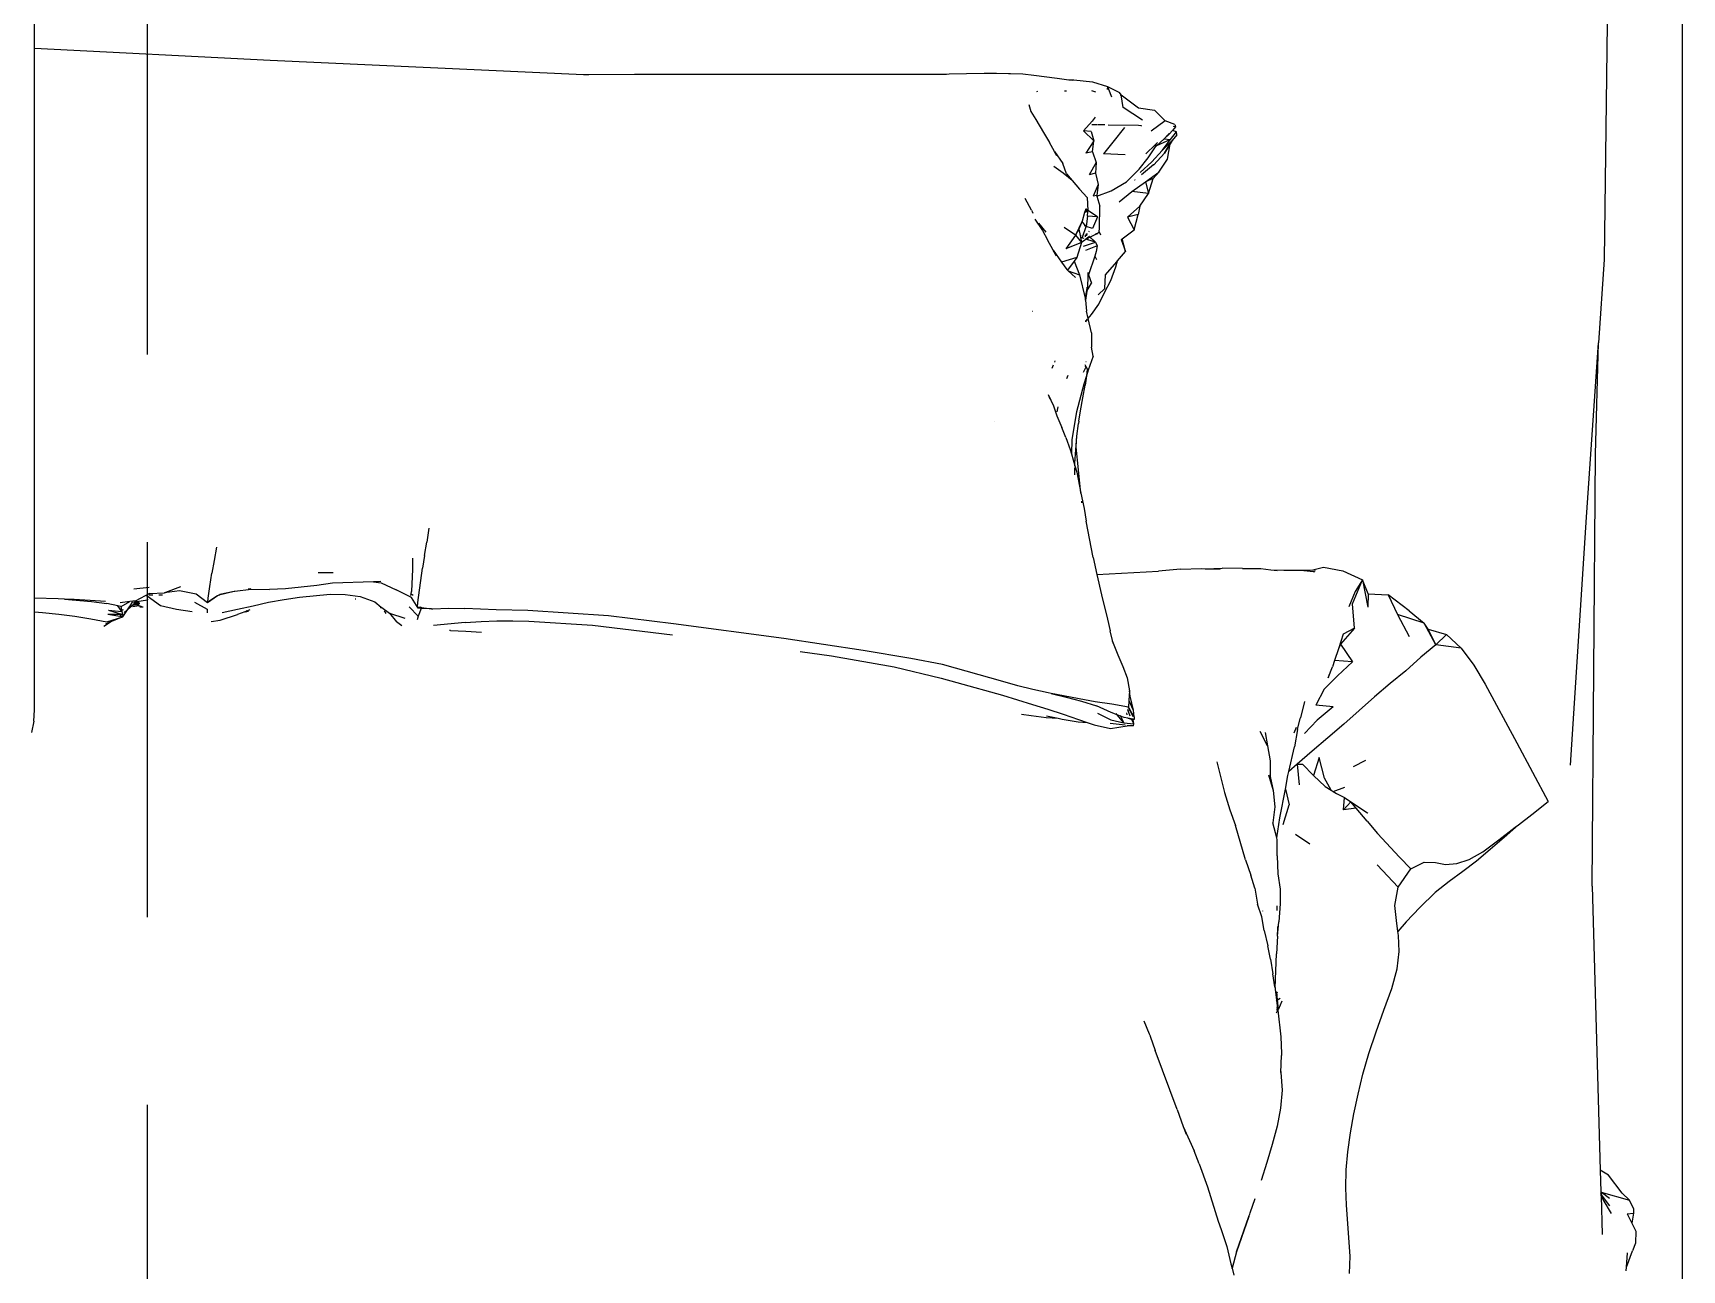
# Model space of a CAD drawing. Header units: millimetres. Extents: x 0 to 460473, y -68369 to 85219.
# Drawn here: x 224416 to 224966, y -37843 to -37431 of the extents above; entities that cross this region are included whole.
import ezdxf

# ---------------------------------------------------------------- set-up
doc = ezdxf.new("R2010")
doc.units = ezdxf.units.MM
doc.header["$LTSCALE"] = 50
doc.linetypes.add('HIDDEN2', pattern=[0.1875, 0.125, -0.0625])
doc.layers.add('ha', color=8, linetype='Continuous')
doc.layers.add('hid', color=8, linetype='HIDDEN2')

# ---------------------------------------------------------------- blocks, each defined once
blk = doc.blocks.new('12312')
for p, q in [((250590.54, -37194.21), (250590.54, -38539.32)), ((250565.86, -37913.87), (250564.55, -38017.63)), ((250041.25, -37947.18), (250041.25, -37936.02)), ((250041.25, -37947.18), (250119.8, -37951.14)), ((250041.25, -38130.45), (250041.25, -37947.18)), ((250119.8, -37951.14), (250224.25, -37955.91)), ((250224.25, -37955.91), (250241.3, -37955.87)), ((250224.25, -37955.91), (250226.1, -37956)), ((250241.3, -37955.87), (250340.34, -37955.87)), ((250340.34, -37955.87), (250357.87, -37955.54)), ((250340.34, -37955.87), (250345.31, -37955.87)), ((250357.87, -37955.54), (250362.02, -37955.52)), ((250362.02, -37955.52), (250366, -37955.66)), ((250366, -37955.66), (250366.71, -37955.65)), ((250366.71, -37955.65), (250370.74, -37955.72)), ((250370.74, -37955.72), (250374.42, -37956.22)), ((250374.42, -37956.22), (250382.19, -37957.13)), ((250382.19, -37957.13), (250386.07, -37957.72)), ((250375.39, -37961.59), (250375.82, -37961.52)), ((250384.71, -37961.36), (250385.32, -37961.36)), ((250386.07, -37957.72), (250387.75, -37957.73)), ((250386.07, -37957.72), (250387.19, -37957.89)), ((250387.75, -37957.73), (250393.97, -37958.43)), ((250393.71, -37961.33), (250395.02, -37961.78)), ((250393.97, -37958.43), (250398.98, -37959.98)), ((250398.98, -37959.98), (250398.92, -37960.95)), ((250398.98, -37959.98), (250403, -37961.95)), ((250398.98, -37959.98), (250400.13, -37962.9)), ((250400.03, -37962.9), (250400.13, -37962.9)), ((250400.13, -37962.9), (250400.35, -37963.46)), ((250403.58, -37962.76), (250403, -37961.95)), ((250403.21, -37962.78), (250403.58, -37962.76)), ((250403.58, -37962.76), (250409.36, -37967.11)), ((250404.26, -37966.97), (250403.58, -37962.76)), ((250372.82, -37966), (250373.48, -37968.31)), ((250373.48, -37968.31), (250375.12, -37971)), ((250410.68, -37971.23), (250404.26, -37966.97)), ((250409.36, -37967.11), (250414.62, -37967.85)), ((250414.62, -37967.85), (250418.2, -37971.38)), ((250375.12, -37971), (250377.66, -37975.28)), ((250393.85, -37971.51), (250390.97, -37974.73)), ((250395.6, -37972.76), (250393.76, -37972.74)), ((250394.94, -37970.16), (250393.85, -37971.51)), ((250398.11, -37972.79), (250395.79, -37972.76)), ((250409.28, -37972.91), (250399.19, -37972.8)), ((250404.69, -37973.57), (250400.76, -37978.53)), ((250410.21, -37973.1), (250409.28, -37972.91)), ((250410.48, -37973.16), (250410.21, -37973.1)), ((250418.2, -37971.38), (250413.53, -37974.89)), ((250421.43, -37972.6), (250418.2, -37971.38)), ((250421.72, -37973.41), (250420.65, -37974.63)), ((250420.91, -37973.22), (250421.72, -37973.41)), ((250421.43, -37972.6), (250421.72, -37973.41)), ((250377.66, -37975.28), (250379.66, -37978.65)), ((250381.37, -37981.65), (250379.66, -37978.65)), ((250394.49, -37978.04), (250390.97, -37974.73)), ((250393.6, -37974.96), (250390.97, -37974.73)), ((250394.49, -37978.04), (250391.79, -37982.14)), ((250393.6, -37974.96), (250394.49, -37978.04)), ((250393.98, -37981.71), (250394.49, -37978.04)), ((250400.76, -37978.53), (250397.67, -37982.36)), ((250414.97, -37979.3), (250411.78, -37982.39)), ((250415.65, -37978.63), (250414.97, -37979.3)), ((250414.97, -37979.3), (250415.29, -37979.69)), ((250415.29, -37979.69), (250417.92, -37977.38)), ((250420.03, -37977.67), (250415.29, -37979.69)), ((250417.18, -37981.26), (250420.03, -37977.67)), ((250417.18, -37981.26), (250420.6, -37977.99)), ((250417.92, -37977.38), (250419.69, -37975.7)), ((250417.92, -37977.38), (250419.16, -37976.09)), ((250417.92, -37977.38), (250420.03, -37977.67)), ((250417.98, -37982.23), (250419.98, -37978.81)), ((250419.93, -37979.08), (250417.98, -37982.23)), ((250418.95, -37984.19), (250419.93, -37979.08)), ((250419.16, -37976.09), (250419.32, -37975.97)), ((250419.41, -37975.83), (250419.5, -37975.78)), ((250419.5, -37975.78), (250419.71, -37975.58)), ((250420.57, -37974.71), (250419.69, -37975.7)), ((250419.71, -37975.58), (250419.72, -37975.5)), ((250420.6, -37977.99), (250419.93, -37979.08)), ((250419.93, -37979.08), (250419.98, -37978.81)), ((250420.6, -37977.99), (250419.98, -37978.81)), ((250420.03, -37977.67), (250422.03, -37975.09)), ((250420.57, -37974.71), (250420.65, -37974.63)), ((250422.1, -37976.02), (250420.6, -37977.99)), ((250422.03, -37975.09), (250420.65, -37974.63)), ((250422.1, -37976.02), (250422.03, -37975.09)), ((250381.37, -37981.65), (250384.16, -37985.66)), ((250382.09, -37982.93), (250381.37, -37981.65)), ((250393.98, -37981.71), (250391.79, -37982.14)), ((250393.98, -37981.71), (250395.23, -37985.32)), ((250404.86, -37982.71), (250397.67, -37982.36)), ((250409.55, -37987.51), (250412.54, -37983.74)), ((250412.54, -37983.74), (250415.23, -37979.75)), ((250413.75, -37985.07), (250417.18, -37981.26)), ((250417.98, -37982.23), (250414.47, -37986.04)), ((250415.23, -37979.75), (250415.29, -37979.69)), ((250416.08, -37988.47), (250418.95, -37984.19)), ((250384.27, -37988.85), (250381.14, -37986.59)), ((250385.34, -37989.12), (250384.16, -37985.66)), ((250387.22, -37991.3), (250384.27, -37988.85)), ((250385.34, -37989.12), (250387.22, -37991.3)), ((250395.23, -37985.32), (250392.87, -37989.44)), ((250395.02, -37988.87), (250392.87, -37989.44)), ((250395.23, -37985.32), (250395.02, -37988.87)), ((250395.02, -37988.87), (250395.84, -37992.62)), ((250405.31, -37991.76), (250409.55, -37987.51)), ((250409.85, -37988.59), (250413.75, -37985.07)), ((250414.34, -37986.12), (250410.3, -37989.45)), ((250411.7, -37991.76), (250416.08, -37988.47)), ((250416.08, -37988.47), (250414.27, -37990.6)), ((250414.34, -37986.12), (250414.35, -37985.88)), ((250414.47, -37986.04), (250414.34, -37986.12)), ((250387.22, -37991.3), (250389.62, -37994.13)), ((250392.23, -37997), (250389.62, -37994.13)), ((250395.84, -37992.62), (250394.19, -37996.53)), ((250395.84, -37992.62), (250395.39, -37996.26)), ((250395.47, -37996.51), (250400.19, -37994.72)), ((250400.19, -37994.72), (250405.31, -37991.76)), ((250402.84, -37998.42), (250407.12, -37994.93)), ((250407.12, -37994.93), (250411.7, -37991.76)), ((250412.7, -37995.6), (250407.12, -37994.93)), ((250408.11, -37991.2), (250408.09, -37991.06)), ((250408.17, -37991.15), (250408.09, -37991.06)), ((250409.77, -37999.79), (250412.7, -37995.6)), ((250414.27, -37990.6), (250411.7, -37991.76)), ((250411.7, -37991.76), (250412.7, -37995.6)), ((250412.7, -37995.6), (250414.27, -37990.6)), ((250373.65, -38001.17), (250371.58, -37997.26)), ((250373.65, -38001.17), (250373.83, -38001.66)), ((250391.5, -38001.44), (250391.35, -38001.95)), ((250391.72, -38000.71), (250391.5, -38001.44)), ((250391.5, -38001.44), (250392.49, -38001.64)), ((250391.72, -38000.71), (250391.85, -38000.82)), ((250392.47, -38001.25), (250391.85, -38000.82)), ((250392.49, -38001.64), (250391.85, -38000.82)), ((250392.23, -37997), (250392.47, -38001.25)), ((250395.67, -38003.45), (250392.47, -38001.25)), ((250392.47, -38001.25), (250392.49, -38001.64)), ((250395.39, -37996.26), (250394.19, -37996.53)), ((250395.39, -37996.26), (250395.47, -37996.51)), ((250395.47, -37996.51), (250396.43, -37999.87)), ((250396.35, -38007.12), (250396.43, -37999.87)), ((250405.65, -38003.46), (250409.77, -37999.79)), ((250409.77, -37999.79), (250409.23, -38002.61)), ((250373.83, -38001.66), (250374.06, -38002.12)), ((250374.76, -38004.2), (250377.33, -38007.95)), ((250376.02, -38005.47), (250378.47, -38008.52)), ((250388.35, -38009.56), (250384.6, -38006.91)), ((250390.5, -38004.88), (250388.35, -38009.56)), ((250390.5, -38004.88), (250389.44, -38007.47)), ((250391.91, -38006.58), (250390.47, -38004.89)), ((250391.35, -38001.95), (250390.5, -38004.88)), ((250390.7, -38010.17), (250391.91, -38006.58)), ((250391.31, -38006.19), (250391.35, -38006.47)), ((250392.49, -38001.64), (250391.35, -38001.95)), ((250392.34, -38003.17), (250391.91, -38006.58)), ((250393.99, -38007.27), (250391.91, -38006.58)), ((250392.31, -38003.15), (250392.34, -38003.17)), ((250392.34, -38003.17), (250392.49, -38001.64)), ((250395.67, -38003.45), (250392.34, -38003.17)), ((250395.67, -38003.45), (250393.99, -38007.27)), ((250409.23, -38002.61), (250405.65, -38003.46)), ((250405.65, -38003.46), (250407.87, -38007.7)), ((250407.87, -38007.7), (250409.23, -38002.61)), ((250377.33, -38007.95), (250379.02, -38011.08)), ((250380.91, -38014.5), (250379.02, -38011.08)), ((250388.35, -38009.56), (250385.06, -38014.05)), ((250390.36, -38011.98), (250385.06, -38014.05)), ((250389.44, -38007.47), (250388.35, -38009.56)), ((250388.35, -38009.56), (250390.36, -38011.98)), ((250390.36, -38011.98), (250388.73, -38016.92)), ((250389.44, -38007.47), (250389.88, -38009.64)), ((250389.88, -38009.64), (250390.23, -38009.62)), ((250389.88, -38009.64), (250390.01, -38010.23)), ((250391.19, -38010.62), (250390.01, -38010.23)), ((250390.01, -38010.23), (250390.36, -38011.98)), ((250391.4, -38011.16), (250390.36, -38011.98)), ((250391.03, -38013.2), (250395.05, -38011.89)), ((250391.4, -38009.55), (250391.61, -38009.54)), ((250391.4, -38011.16), (250391.81, -38010.83)), ((250391.61, -38009.54), (250391.61, -38009.36)), ((250391.61, -38009.54), (250391.99, -38009.51)), ((250391.62, -38010.11), (250391.61, -38009.54)), ((250392.25, -38010.47), (250391.81, -38010.83)), ((250391.85, -38010.84), (250391.81, -38010.83)), ((250391.85, -38009.15), (250391.99, -38009.51)), ((250391.85, -38010.84), (250392.06, -38010.69)), ((250392.41, -38011.02), (250391.85, -38010.84)), ((250391.92, -38009.15), (250391.88, -38009.12)), ((250391.91, -38009.1), (250391.92, -38009.15)), ((250392.23, -38009.38), (250391.92, -38009.15)), ((250391.92, -38009.15), (250391.99, -38009.51)), ((250392.29, -38009.3), (250391.99, -38009.03)), ((250391.99, -38009.51), (250392.02, -38009.63)), ((250391.99, -38009.51), (250392.12, -38009.51)), ((250392.28, -38010.57), (250392.06, -38010.69)), ((250392.8, -38010.03), (250392.25, -38010.47)), ((250392.25, -38010.47), (250392.26, -38010.52)), ((250393.14, -38010.17), (250392.28, -38010.57)), ((250392.28, -38010.57), (250392.41, -38011.02)), ((250395.05, -38011.89), (250392.41, -38011.02)), ((250393.05, -38008.4), (250392.8, -38008.32)), ((250392.9, -38009.95), (250392.92, -38009.97)), ((250392.96, -38009.93), (250392.94, -38009.91)), ((250393.09, -38010.12), (250393.14, -38010.17)), ((250393.19, -38010.15), (250393.14, -38010.1)), ((250393.19, -38010.15), (250393.14, -38010.17)), ((250393.14, -38010.17), (250395.05, -38011.89)), ((250395.4, -38009.09), (250393.19, -38010.15)), ((250395.05, -38011.89), (250393.19, -38010.15)), ((250393.66, -38009.32), (250393.71, -38009.32)), ((250394.85, -38009.17), (250395.4, -38009.09)), ((250395.05, -38011.89), (250395.51, -38013.09)), ((250395.4, -38009.09), (250395.13, -38009.01)), ((250395.28, -38008.93), (250395.4, -38009.09)), ((250395.4, -38009.09), (250396.17, -38008.45)), ((250396.17, -38008.45), (250396.35, -38007.12)), ((250396.17, -38008.45), (250396.69, -38009.43)), ((250403.55, -38010.98), (250403.93, -38010.69)), ((250403.55, -38010.98), (250404.96, -38014.94)), ((250403.93, -38010.69), (250407.87, -38007.7)), ((250404.96, -38014.94), (250403.93, -38010.69)), ((250380.91, -38014.5), (250383.68, -38018.47)), ((250381.95, -38016.39), (250380.91, -38014.5)), ((250388.73, -38016.92), (250383.68, -38018.47)), ((250388.73, -38016.92), (250387.86, -38018.16)), ((250395.51, -38013.09), (250391.67, -38014.59)), ((250394.73, -38016.45), (250392.61, -38022.73)), ((250395.23, -38014.96), (250394.73, -38016.45)), ((250394.73, -38016.45), (250395.32, -38017.66)), ((250395.51, -38013.09), (250395.23, -38014.96)), ((250402.34, -38018.07), (250404.96, -38014.94)), ((250564.55, -38017.63), (250562.65, -38045.43)), ((250383.68, -38018.47), (250383.56, -38018.51)), ((250383.68, -38018.47), (250385.39, -38020.94)), ((250385.39, -38020.94), (250385.7, -38021.22)), ((250387.86, -38018.16), (250385.7, -38021.22)), ((250385.7, -38021.22), (250385.84, -38021.35)), ((250385.84, -38021.35), (250389.71, -38022.74)), ((250385.84, -38021.35), (250388.28, -38023.61)), ((250387.86, -38018.16), (250389.71, -38022.74)), ((250389.71, -38022.74), (250391.54, -38030.49)), ((250392.42, -38023.3), (250392.28, -38026.75)), ((250392.48, -38021.93), (250392.42, -38023.3)), ((250392.61, -38022.73), (250392.42, -38023.3)), ((250392.61, -38022.73), (250393.65, -38025.54)), ((250398.14, -38027.24), (250398.34, -38022.74)), ((250398.34, -38022.74), (250402.12, -38018.34)), ((250400.12, -38024.56), (250401.82, -38020.03)), ((250401.82, -38020.03), (250402.34, -38018.07)), ((250402.12, -38018.34), (250402.34, -38018.07)), ((250392.06, -38028.22), (250391.62, -38031.18)), ((250391.62, -38031.18), (250391.99, -38028.33)), ((250392.07, -38026.87), (250391.99, -38028.33)), ((250391.99, -38028.33), (250392.06, -38028.22)), ((250392.06, -38028.22), (250393.65, -38025.54)), ((250392.28, -38026.75), (250392.06, -38028.22)), ((250395.92, -38029.4), (250398.14, -38027.24)), ((250396.12, -38032.5), (250397.95, -38028.62)), ((250397.95, -38028.62), (250400.12, -38024.56)), ((250391.54, -38030.49), (250391.62, -38031.18)), ((250391.62, -38031.18), (250391.98, -38034.79)), ((250393.67, -38035.99), (250396.12, -38032.5)), ((250374.05, -38034.9), (250374.03, -38034.93)), ((250391.92, -38038.13), (250391.6, -38038.19)), ((250391.73, -38038.37), (250391.92, -38038.13)), ((250391.92, -38038.13), (250392.18, -38037.37)), ((250391.92, -38038.13), (250392.21, -38037.78)), ((250392.58, -38037.33), (250391.98, -38034.79)), ((250392.58, -38037.33), (250393.67, -38035.99)), ((250393.7, -38042.08), (250392.58, -38037.33)), ((250393.7, -38042.08), (250393.61, -38046.79)), ((250558.68, -38103.52), (250562.65, -38045.43)), ((250561.69, -38082.44), (250562.65, -38045.43)), ((250394.18, -38049.8), (250392.5, -38054.44)), ((250394.18, -38049.8), (250393.61, -38046.79)), ((250380.51, -38053.78), (250380.98, -38052.75)), ((250381.41, -38051.79), (250381.58, -38051.39)), ((250385.46, -38057.25), (250385.88, -38056.21)), ((250391.02, -38055.14), (250391.9, -38053.42)), ((250391.96, -38056.35), (250391.16, -38059.2)), ((250391.45, -38053.15), (250391.9, -38053.42)), ((250391.9, -38053.42), (250391.54, -38052.72)), ((250391.96, -38056.35), (250391.56, -38059.54)), ((250391.77, -38051.64), (250391.86, -38051.62)), ((250391.9, -38053.42), (250392.23, -38054.17)), ((250392.23, -38054.17), (250391.96, -38056.35)), ((250392.5, -38054.44), (250391.96, -38056.35)), ((250391.16, -38059.2), (250388.71, -38068.37)), ((250390.77, -38063.76), (250391.56, -38059.54)), ((250379.27, -38062.64), (250379.75, -38064.04)), ((250379.27, -38062.64), (250380.96, -38066.39)), ((250380.96, -38066.39), (250382.1, -38069.76)), ((250382.23, -38068.42), (250382.56, -38066.73)), ((250390, -38068), (250390.77, -38063.76)), ((250361.26, -38071.57), (250361.23, -38071.57)), ((250382.1, -38069.76), (250383.81, -38073.62)), ((250388.71, -38068.37), (250387.14, -38077.59)), ((250388.81, -38076.54), (250389.35, -38072.23)), ((250389.47, -38071.53), (250389.35, -38072.23)), ((250389.47, -38071.53), (250390, -38068)), ((250385.06, -38076.92), (250383.81, -38073.62)), ((250385.06, -38076.92), (250386.54, -38080.96)), ((250387.14, -38077.59), (250386.96, -38082.42)), ((250388.39, -38081.01), (250388.81, -38076.54)), ((250388.53, -38080.06), (250388.81, -38076.54)), ((250386.54, -38080.96), (250386.96, -38082.42)), ((250386.96, -38082.42), (250388.11, -38086.42)), ((250388.13, -38085.53), (250388.39, -38081.01)), ((250389.01, -38084.49), (250388.53, -38080.06)), ((250560.58, -38226.41), (250561.69, -38082.44)), ((250388.07, -38089.35), (250388.1, -38087.02)), ((250388.11, -38086.42), (250388.13, -38085.53)), ((250388.11, -38086.42), (250388.73, -38088.54)), ((250388.73, -38088.54), (250390.14, -38095.47)), ((250389.45, -38088.81), (250389.01, -38084.49)), ((250390.14, -38095.47), (250389.45, -38088.81)), ((250390.14, -38095.47), (250391.17, -38100.55)), ((250390.48, -38098.76), (250390.42, -38098.16)), ((250391.17, -38100.55), (250391.92, -38104.8)), ((250394.19, -38116.89), (250391.92, -38104.8)), ((250553.33, -38186.08), (250558.68, -38103.52)), ((250172.74, -38107.17), (250172.09, -38111.86)), ((250101.92, -38113.48), (250101.2, -38117.88)), ((250171.3, -38116.26), (250170.57, -38120.44)), ((250171.3, -38116.26), (250172.09, -38111.86)), ((250394.19, -38116.89), (250395.47, -38122.6)), ((250099.72, -38126.64), (250100.41, -38122.13)), ((250101.2, -38117.88), (250100.41, -38122.13)), ((250140.86, -38122.08), (250135.82, -38122.05)), ((250167.34, -38120.77), (250166.97, -38128.21)), ((250167.32, -38117.12), (250167.34, -38120.77)), ((250169.04, -38131.97), (250170.57, -38120.44)), ((250395.47, -38122.6), (250415.96, -38121.48)), ((250423.3, -38120.86), (250415.96, -38121.48)), ((250423.3, -38120.86), (250430.34, -38120.62)), ((250430.34, -38120.62), (250431.53, -38120.66)), ((250431.53, -38120.66), (250437.27, -38120.44)), ((250431.53, -38120.66), (250436.61, -38120.83)), ((250444.05, -38120.54), (250437.27, -38120.44)), ((250444.05, -38120.54), (250450.08, -38120.59)), ((250450.08, -38120.59), (250453.42, -38120.98)), ((250453.42, -38120.98), (250457.81, -38121.1)), ((250453.42, -38120.98), (250455.6, -38121.24)), ((250457.81, -38121.1), (250463.24, -38121.11)), ((250463.24, -38121.11), (250463.3, -38121.11)), ((250463.3, -38121.11), (250463.48, -38121.11)), ((250463.48, -38121.11), (250467.5, -38121.05)), ((250463.48, -38121.11), (250467.59, -38121.6)), ((250467.5, -38121.05), (250470.98, -38120.13)), ((250467.59, -38121.6), (250468.33, -38121.28)), ((250467.59, -38121.6), (250467.98, -38121.65)), ((250470.98, -38120.13), (250477.46, -38121.34)), ((250477.46, -38121.34), (250483.98, -38124.34)), ((250079.45, -38126.95), (250074.4, -38127.52)), ((250089.96, -38126.69), (250084.92, -38128.54)), ((250099.16, -38130.47), (250099.72, -38126.64)), ((250108.08, -38128.17), (250113.48, -38127.53)), ((250113.38, -38127.37), (250112.5, -38127.5)), ((250113.48, -38127.53), (250119.57, -38127.64)), ((250124.94, -38127.37), (250119.57, -38127.64)), ((250130.18, -38126.85), (250124.94, -38127.37)), ((250135.42, -38126.24), (250130.18, -38126.85)), ((250140.66, -38125.44), (250135.42, -38126.24)), ((250154.26, -38125.05), (250140.66, -38125.44)), ((250156.72, -38124.97), (250154.26, -38125.05)), ((250154.26, -38125.05), (250156.8, -38125.38)), ((250156.8, -38125.38), (250161.82, -38127.68)), ((250166.96, -38130.25), (250161.82, -38127.68)), ((250395.47, -38122.6), (250396.98, -38129.37)), ((250480.64, -38132.4), (250483.98, -38124.34)), ((250483.98, -38124.34), (250481.62, -38128.23)), ((250483.98, -38124.34), (250485.74, -38133.52)), ((250485.87, -38129.08), (250483.98, -38124.34)), ((250049.12, -38130.69), (250041.25, -38130.45)), ((250041.25, -38135.06), (250041.25, -38130.45)), ((250051.28, -38130.77), (250049.12, -38130.69)), ((250051.28, -38130.77), (250060.3, -38131.59)), ((250054.47, -38130.89), (250051.28, -38130.77)), ((250059.84, -38131.22), (250054.47, -38130.89)), ((250064.93, -38131.59), (250059.84, -38131.22)), ((250060.3, -38131.59), (250065.4, -38132.28)), ((250069, -38133.03), (250065.4, -38132.28)), ((250069.04, -38133.08), (250069, -38133.03)), ((250070.41, -38134.94), (250069.04, -38133.08)), ((250070.02, -38133.3), (250069.04, -38133.08)), ((250072.99, -38131.6), (250069.86, -38132.01)), ((250070, -38133.22), (250070.02, -38133.3)), ((250070.02, -38133.3), (250070.41, -38134.94)), ((250070.12, -38133.32), (250070.02, -38133.3)), ((250070.1, -38133.25), (250070.12, -38133.32)), ((250070.12, -38133.32), (250070.14, -38133.27)), ((250070.14, -38133.27), (250072.99, -38131.6)), ((250072.45, -38134.06), (250073.81, -38132.88)), ((250072.45, -38134.06), (250072.91, -38133.35)), ((250073.09, -38133.13), (250072.66, -38133.43)), ((250072.66, -38133.43), (250072.91, -38133.35)), ((250072.9, -38133.15), (250073.09, -38133.13)), ((250072.91, -38133.35), (250073.09, -38133.13)), ((250075.01, -38131.34), (250072.99, -38131.6)), ((250073.08, -38132.91), (250073.04, -38132.97)), ((250073.08, -38132.91), (250073.06, -38132.94)), ((250073.08, -38132.91), (250073.16, -38132.82)), ((250073.09, -38133.13), (250073.13, -38133.08)), ((250073.13, -38133.08), (250073.26, -38132.87)), ((250073.16, -38132.82), (250073.2, -38132.85)), ((250073.2, -38132.85), (250073.26, -38132.87)), ((250073.26, -38132.87), (250073.3, -38132.81)), ((250073.26, -38132.87), (250073.31, -38132.86)), ((250073.3, -38132.81), (250073.34, -38132.75)), ((250073.31, -38132.86), (250073.3, -38132.81)), ((250073.37, -38132.78), (250073.31, -38132.86)), ((250073.34, -38132.75), (250073.96, -38131.83)), ((250073.34, -38132.75), (250073.44, -38132.7)), ((250073.81, -38132.88), (250074.95, -38132.56)), ((250074.06, -38132.67), (250073.81, -38132.88)), ((250073.81, -38132.88), (250074.18, -38132.69)), ((250073.96, -38131.83), (250075.27, -38131.62)), ((250076.02, -38133.01), (250074.01, -38133.34)), ((250074.06, -38132.67), (250074.12, -38132.61)), ((250074.18, -38132.69), (250074.06, -38132.67)), ((250074.12, -38132.61), (250074.24, -38132.51)), ((250074.12, -38132.61), (250074.37, -38132.59)), ((250074.95, -38132.56), (250074.18, -38132.69)), ((250074.18, -38132.69), (250074.37, -38132.59)), ((250074.24, -38132.51), (250074.38, -38132.38)), ((250074.72, -38132.41), (250074.24, -38132.51)), ((250074.37, -38132.59), (250076.34, -38132.09)), ((250074.37, -38132.59), (250074.72, -38132.41)), ((250074.37, -38132.59), (250074.95, -38132.56)), ((250074.38, -38132.38), (250075.27, -38131.62)), ((250076.04, -38131.73), (250074.38, -38132.38)), ((250074.72, -38132.41), (250076.04, -38131.73)), ((250076.34, -38132.09), (250074.72, -38132.41)), ((250074.95, -38132.56), (250075.05, -38132.55)), ((250079.57, -38128.96), (250075.01, -38131.34)), ((250075.05, -38132.55), (250076.18, -38132.48)), ((250075.05, -38132.55), (250076.69, -38133.1)), ((250075.27, -38131.62), (250079.03, -38130.99)), ((250076.02, -38133.01), (250076.69, -38133.1)), ((250076.34, -38133.37), (250077.32, -38133.32)), ((250076.69, -38133.1), (250077.32, -38133.32)), ((250077.32, -38133.32), (250077.53, -38133.39)), ((250078.84, -38129.67), (250083.3, -38132.91)), ((250079.03, -38130.99), (250078.84, -38129.67)), ((250079.41, -38129.32), (250080.76, -38129.35)), ((250079.57, -38128.96), (250084.57, -38128.67)), ((250082.76, -38129.39), (250083.91, -38129.42)), ((250083.3, -38132.91), (250088.56, -38134.12)), ((250089.61, -38128.06), (250084.57, -38128.67)), ((250084.57, -38128.67), (250084.92, -38128.54)), ((250095.12, -38129.13), (250089.61, -38128.06)), ((250094.58, -38131.84), (250098.84, -38134.09)), ((250098.97, -38132.01), (250095.12, -38129.13)), ((250098.95, -38131.75), (250098.97, -38132.01)), ((250102.32, -38129.73), (250098.97, -38132.01)), ((250098.97, -38132.01), (250099.04, -38131.82)), ((250102.32, -38129.73), (250099.04, -38131.82)), ((250099.04, -38131.82), (250099.16, -38130.47)), ((250102.72, -38129.47), (250102.32, -38129.73)), ((250102.76, -38129.46), (250102.72, -38129.47)), ((250107.87, -38128.21), (250102.76, -38129.46)), ((250102.76, -38129.46), (250103.03, -38129.29)), ((250107.87, -38128.21), (250103.03, -38129.29)), ((250107.93, -38128.2), (250107.87, -38128.21)), ((250107.93, -38128.2), (250108.08, -38128.17)), ((250108.92, -38134.16), (250114.12, -38133.05)), ((250114.12, -38133.05), (250119.33, -38131.86)), ((250119.33, -38131.86), (250124.53, -38130.94)), ((250124.53, -38130.94), (250129.64, -38130.16)), ((250129.64, -38130.16), (250139.82, -38129.11)), ((250139.82, -38129.11), (250144.88, -38129.22)), ((250144.88, -38129.22), (250149.87, -38129.89)), ((250148.15, -38130.75), (250148.37, -38130.75)), ((250149.87, -38129.89), (250154.71, -38131.74)), ((250154.71, -38131.74), (250156.89, -38133.43)), ((250166.16, -38133.34), (250169.12, -38136.43)), ((250166.71, -38129.61), (250166.81, -38129.05)), ((250166.81, -38129.05), (250166.97, -38128.21)), ((250166.81, -38129.05), (250167.46, -38129.53)), ((250169.12, -38133.85), (250166.96, -38130.25)), ((250168.9, -38133.35), (250169.04, -38131.97)), ((250169.12, -38133.85), (250168.9, -38133.35)), ((250168.9, -38133.35), (250170.01, -38133.5)), ((250396.98, -38129.37), (250399, -38137.43)), ((250481.62, -38128.23), (250479.43, -38133.34)), ((250481.31, -38140.52), (250480.64, -38132.4)), ((250485.87, -38129.08), (250485.74, -38133.52)), ((250485.87, -38129.08), (250492.59, -38129.35)), ((250499.61, -38134.7), (250492.59, -38129.35)), ((250492.59, -38129.35), (250495.66, -38135.97)), ((250041.25, -38135.06), (250043.98, -38135.26)), ((250041.25, -38142.32), (250041.25, -38135.06)), ((250043.98, -38135.26), (250049.34, -38135.81)), ((250049.34, -38135.81), (250054.71, -38136.47)), ((250054.71, -38136.47), (250060.01, -38137.38)), ((250060.01, -38137.38), (250065.37, -38138.35)), ((250066.95, -38138.3), (250064.43, -38139.89)), ((250066.95, -38138.3), (250064.98, -38139.15)), ((250065.37, -38138.35), (250070.67, -38136.69)), ((250070.22, -38135.95), (250065.67, -38135.96)), ((250069.7, -38136.55), (250065.67, -38135.96)), ((250065.94, -38134.45), (250070.41, -38134.94)), ((250065.94, -38134.45), (250070.61, -38135.95)), ((250070.67, -38136.69), (250066.95, -38138.3)), ((250069.7, -38136.55), (250069.84, -38136.46)), ((250070.67, -38136.69), (250069.7, -38136.55)), ((250069.84, -38136.46), (250070.22, -38135.95)), ((250069.84, -38136.46), (250070.41, -38135.95)), ((250070.41, -38135.95), (250070.22, -38135.95)), ((250070.39, -38134.58), (250070.62, -38134.44)), ((250070.41, -38134.94), (250070.61, -38135.95)), ((250070.61, -38135.95), (250070.41, -38135.95)), ((250070.61, -38135.95), (250070.67, -38136.69)), ((250070.79, -38134.33), (250070.62, -38134.44)), ((250070.67, -38136.69), (250072.45, -38134.06)), ((250071.2, -38135.24), (250071.25, -38135.19)), ((250071.25, -38135.19), (250072.01, -38134.44)), ((250072.01, -38134.44), (250072.45, -38134.06)), ((250072.6, -38133.51), (250072.66, -38133.43)), ((250088.56, -38134.12), (250093.8, -38134.95)), ((250098.84, -38134.09), (250098.82, -38135.4)), ((250100.11, -38138.26), (250103.11, -38137.77)), ((250103.11, -38137.77), (250108.95, -38135.97)), ((250103.81, -38135.3), (250108.92, -38134.16)), ((250111.33, -38135.05), (250108.95, -38135.97)), ((250111.33, -38135.05), (250111.46, -38135.02)), ((250113.04, -38134.38), (250111.46, -38135.02)), ((250111.46, -38135.02), (250112.6, -38134.8)), ((250112.08, -38134.63), (250111.89, -38134.67)), ((250156.49, -38133.45), (250156.89, -38133.43)), ((250156.67, -38133.61), (250157.1, -38133.59)), ((250156.89, -38133.43), (250157.1, -38133.59)), ((250157.1, -38133.59), (250159.58, -38135.53)), ((250157.81, -38134.65), (250158.42, -38135.61)), ((250159.58, -38135.53), (250164.7, -38137.11)), ((250159.58, -38135.53), (250161.94, -38138.38)), ((250163.74, -38139.69), (250161.94, -38138.38)), ((250169.12, -38136.43), (250168.89, -38137.73)), ((250170.01, -38133.5), (250169.12, -38133.85)), ((250170.16, -38133.88), (250169.12, -38133.85)), ((250170.16, -38133.88), (250169.12, -38136.43)), ((250170.01, -38133.5), (250170.3, -38133.54)), ((250170.3, -38133.54), (250170.16, -38133.88)), ((250173.65, -38134), (250170.16, -38133.88)), ((250170.3, -38133.54), (250173.65, -38134)), ((250173.65, -38134), (250174.09, -38134.06)), ((250174.09, -38134.06), (250179.28, -38133.79)), ((250184.82, -38138.6), (250174.28, -38139.56)), ((250179.28, -38133.79), (250184.74, -38133.95)), ((250195.18, -38134.42), (250184.74, -38133.95)), ((250184.82, -38138.6), (250190.13, -38138.27)), ((250190.13, -38138.27), (250195.45, -38138.05)), ((250205.69, -38134.55), (250195.18, -38134.42)), ((250195.45, -38138.05), (250200.76, -38138)), ((250200.76, -38138), (250206.08, -38138.09)), ((250232.63, -38136.41), (250205.69, -38134.55)), ((250206.08, -38138.09), (250227.35, -38139.52)), ((250254.32, -38139.06), (250232.63, -38136.41)), ((250399, -38137.43), (250399.89, -38141.35)), ((250495.66, -38135.97), (250499.57, -38143.22)), ((250504.61, -38138.81), (250495.66, -38135.97)), ((250499.61, -38134.7), (250504.61, -38138.81)), ((250505.92, -38140.79), (250504.61, -38138.81)), ((250505.39, -38140.28), (250504.61, -38138.81)), ((250041.25, -38167.74), (250041.25, -38142.32)), ((250179.95, -38141.25), (250179.67, -38141.3)), ((250179.95, -38141.25), (250185.12, -38141.43)), ((250185.12, -38141.43), (250190.32, -38141.76)), ((250227.35, -38139.52), (250253.92, -38142.67)), ((250291.12, -38143.94), (250254.32, -38139.06)), ((250317.58, -38147.9), (250291.12, -38143.94)), ((250400.85, -38145.52), (250399.89, -38141.35)), ((250477.58, -38142.46), (250475.98, -38147.35)), ((250481.31, -38140.52), (250476.66, -38145.77)), ((250481.31, -38140.52), (250477.58, -38142.46)), ((250505.92, -38140.79), (250505.39, -38140.28)), ((250508.45, -38146.01), (250505.39, -38140.28)), ((250508.45, -38146.01), (250505.92, -38140.79)), ((250505.92, -38140.79), (250512.01, -38142.54)), ((250512.01, -38142.54), (250508.45, -38146.01)), ((250512.01, -38142.54), (250516.91, -38147.14)), ((250296.5, -38148.26), (250307.02, -38149.67)), ((250307.02, -38149.67), (250327.92, -38153.33)), ((250333.48, -38150.58), (250317.58, -38147.9)), ((250400.53, -38144.71), (250400.85, -38145.52)), ((250400.85, -38145.52), (250402.47, -38149.41)), ((250402.47, -38149.41), (250404.1, -38153.27)), ((250475.98, -38147.35), (250474.7, -38151.26)), ((250476.66, -38145.77), (250475.98, -38147.35)), ((250476.66, -38145.77), (250480.71, -38151.66)), ((250508.45, -38146.01), (250503.49, -38150.19)), ((250516.91, -38147.14), (250508.45, -38146.01)), ((250516.91, -38147.14), (250521.17, -38152.83)), ((250327.92, -38153.33), (250343.52, -38157.17)), ((250343.99, -38152.55), (250333.48, -38150.58)), ((250364.12, -38158.27), (250343.99, -38152.55)), ((250404.1, -38153.27), (250405.59, -38157.07)), ((250472.58, -38157.04), (250474, -38153.41)), ((250474.7, -38151.26), (250474, -38153.41)), ((250480.71, -38151.66), (250474.7, -38151.26)), ((250480.71, -38151.66), (250475.7, -38156.38)), ((250498.41, -38154.67), (250493.22, -38158.95)), ((250503.49, -38150.19), (250498.41, -38154.67)), ((250521.17, -38152.83), (250524.94, -38159.18)), ((250343.52, -38157.17), (250348.75, -38158.59)), ((250348.75, -38158.59), (250364.03, -38162.79)), ((250369.07, -38159.69), (250364.12, -38158.27)), ((250374.09, -38160.95), (250369.07, -38159.69)), ((250405.59, -38157.07), (250406.32, -38161.39)), ((250471.19, -38160.78), (250468.46, -38166.13)), ((250475.7, -38156.38), (250471.19, -38160.78)), ((250472.92, -38155.89), (250472.58, -38157.04)), ((250493.22, -38158.95), (250487.99, -38163.35)), ((250524.94, -38159.18), (250535.49, -38178.66)), ((250364.03, -38162.79), (250368.99, -38164.37)), ((250368.99, -38164.37), (250374, -38165.94)), ((250374, -38165.94), (250379.07, -38167.47)), ((250379.21, -38162.03), (250374.09, -38160.95)), ((250380.17, -38162.23), (250379.21, -38162.03)), ((250380.17, -38162.23), (250385.2, -38163.44)), ((250384.37, -38163.06), (250380.17, -38162.23)), ((250389.58, -38164.08), (250384.37, -38163.06)), ((250385.2, -38163.44), (250390.36, -38164.8)), ((250394.89, -38165.06), (250389.58, -38164.08)), ((250390.36, -38164.8), (250395.37, -38166.33)), ((250400.41, -38165.75), (250394.89, -38165.06)), ((250400.18, -38168.56), (250395.37, -38166.33)), ((250406.02, -38166.79), (250400.41, -38165.75)), ((250406.14, -38164.6), (250406.02, -38166.79)), ((250406.32, -38161.39), (250406.14, -38164.6)), ((250406.14, -38164.6), (250407.41, -38167.62)), ((250406.5, -38163.15), (250406.32, -38161.39)), ((250407.68, -38167.77), (250406.5, -38163.15)), ((250464.65, -38164.9), (250463.32, -38170.4)), ((250474.21, -38166.73), (250468.46, -38166.13)), ((250487.99, -38163.35), (250482.85, -38167.88)), ((250041.01, -38171.52), (250040.27, -38175.24)), ((250041.01, -38171.52), (250041.25, -38167.74)), ((250370.28, -38169.16), (250373.53, -38169.62)), ((250373.53, -38169.62), (250378.57, -38170.24)), ((250378.57, -38170.24), (250382.57, -38170.51)), ((250378.7, -38169.74), (250382.57, -38170.51)), ((250379.07, -38167.47), (250384.17, -38169.11)), ((250382.57, -38170.51), (250383.89, -38170.77)), ((250383.89, -38170.77), (250389.23, -38171.64)), ((250384.17, -38169.11), (250389.3, -38170.9)), ((250389.23, -38171.64), (250392.18, -38171.91)), ((250389.3, -38170.9), (250392.18, -38171.91)), ((250392.18, -38171.91), (250394.53, -38172.74)), ((250395.66, -38168.83), (250400.06, -38170.99)), ((250400.06, -38170.99), (250404.4, -38171.98)), ((250402.2, -38169.34), (250400.18, -38168.56)), ((250402.2, -38169.34), (250401.88, -38168.96)), ((250404.4, -38171.98), (250402.2, -38169.34)), ((250403.34, -38169.78), (250402.2, -38169.34)), ((250403.23, -38169.61), (250403.28, -38169.65)), ((250403.28, -38169.65), (250403.34, -38169.67)), ((250403.28, -38169.65), (250403.34, -38169.78)), ((250403.34, -38169.67), (250403.37, -38169.68)), ((250403.34, -38169.78), (250404.4, -38171.98)), ((250404.53, -38170.24), (250403.34, -38169.78)), ((250405.82, -38170.48), (250404.53, -38170.24)), ((250405.6, -38169.4), (250405.45, -38168.66)), ((250405.8, -38167.66), (250405.76, -38167.63)), ((250406.6, -38169.83), (250405.8, -38167.66)), ((250405.8, -38167.66), (250406.46, -38167.76)), ((250405.82, -38170.48), (250406.98, -38170.85)), ((250406.91, -38170.68), (250405.82, -38170.48)), ((250406.14, -38167.15), (250405.93, -38167.08)), ((250405.99, -38166.87), (250406.14, -38167.15)), ((250406.3, -38167.28), (250406.02, -38166.79)), ((250406.18, -38167.21), (250406.14, -38167.15)), ((250406.3, -38167.28), (250406.18, -38167.21)), ((250406.46, -38167.76), (250406.18, -38167.21)), ((250406.59, -38167.78), (250406.3, -38167.28)), ((250406.46, -38167.76), (250406.59, -38167.78)), ((250407.42, -38169.65), (250406.46, -38167.76)), ((250407.78, -38169.84), (250406.59, -38167.78)), ((250406.98, -38170.85), (250406.91, -38170.68)), ((250407.58, -38170.8), (250406.91, -38170.68)), ((250407.8, -38172.36), (250406.98, -38170.85)), ((250407.59, -38170.86), (250406.98, -38170.85)), ((250407.46, -38169.94), (250407.42, -38169.65)), ((250407.59, -38170.86), (250407.58, -38170.8)), ((250407.9, -38170.86), (250407.58, -38170.8)), ((250407.9, -38170.86), (250407.59, -38170.86)), ((250407.8, -38172.36), (250407.59, -38170.86)), ((250407.87, -38169.99), (250407.68, -38167.77)), ((250407.78, -38169.84), (250407.79, -38169.98)), ((250407.87, -38169.99), (250407.78, -38169.84)), ((250407.87, -38169.99), (250407.9, -38170.86)), ((250462.34, -38174.21), (250463.24, -38170.59)), ((250463.24, -38170.59), (250463.32, -38170.4)), ((250468.9, -38171.1), (250464.68, -38175.58)), ((250474.21, -38166.73), (250468.9, -38171.1)), ((250482.85, -38167.88), (250477.78, -38172.48)), ((250394.53, -38172.74), (250400.03, -38173.87)), ((250404.91, -38172.77), (250399.89, -38172.23)), ((250400.03, -38173.87), (250405.54, -38173.03)), ((250404.4, -38171.98), (250407.8, -38172.36)), ((250407.63, -38173.05), (250405.54, -38173.03)), ((250407.63, -38173.05), (250407.8, -38172.36)), ((250452.32, -38179.74), (250449.85, -38174.92)), ((250451.61, -38175.3), (250452.32, -38179.74)), ((250461.91, -38173.63), (250461.16, -38175.47)), ((250462.34, -38174.21), (250461.39, -38179.98)), ((250472.43, -38177), (250467.27, -38181.47)), ((250477.78, -38172.48), (250472.43, -38177)), ((250452.32, -38179.74), (250453.21, -38184.68)), ((250459.49, -38188.24), (250461.39, -38179.98)), ((250467.27, -38181.47), (250462.19, -38185.79)), ((250535.49, -38178.66), (250545.94, -38198.22)), ((250435.41, -38185.01), (250437.99, -38195.24)), ((250453.21, -38184.68), (250453.18, -38189.89)), ((250459.17, -38189.62), (250459.49, -38188.24)), ((250462.19, -38185.79), (250459.49, -38188.24)), ((250462.19, -38185.79), (250464.01, -38185.77)), ((250462.19, -38185.79), (250462.85, -38192.64)), ((250467.63, -38189.58), (250464.01, -38185.77)), ((250469.59, -38183.58), (250467.63, -38189.58)), ((250471.32, -38190.42), (250469.59, -38183.58)), ((250481.04, -38186.53), (250485.17, -38184.52)), ((250452.73, -38189.35), (250454.27, -38194.56)), ((250453.18, -38189.89), (250454.27, -38194.56)), ((250458.32, -38194.08), (250459.17, -38189.62)), ((250471.57, -38193.19), (250467.63, -38189.58)), ((250473.61, -38194.47), (250471.32, -38190.42)), ((250471.57, -38193.19), (250473.61, -38194.47)), ((250474.24, -38194.87), (250478.18, -38193.44)), ((250437.99, -38195.24), (250439.8, -38201.06)), ((250454.27, -38194.56), (250454.83, -38200)), ((250456.49, -38203.71), (250458.32, -38194.08)), ((250457.61, -38205.86), (250459.6, -38199.4)), ((250458.32, -38194.08), (250459.6, -38199.4)), ((250473.61, -38194.47), (250474.24, -38194.87)), ((250474.24, -38194.87), (250475.34, -38195.56)), ((250475.34, -38195.56), (250478.02, -38196.93)), ((250477.63, -38201.04), (250478.02, -38196.93)), ((250477.63, -38201.04), (250480.15, -38198.35)), ((250478.02, -38196.93), (250480.15, -38198.35)), ((250481.88, -38200.42), (250480.15, -38198.35)), ((250480.15, -38198.35), (250485.63, -38202.06)), ((250540.51, -38202.54), (250545.94, -38198.22)), ((250439.8, -38201.06), (250441.62, -38206.21)), ((250454.83, -38200), (250454.13, -38205.31)), ((250455.44, -38210.35), (250456.49, -38203.71)), ((250481.88, -38200.42), (250477.63, -38201.04)), ((250485.54, -38204.82), (250481.88, -38200.42)), ((250485.54, -38204.82), (250489.05, -38208.92)), ((250485.63, -38202.06), (250485.66, -38202.01)), ((250485.63, -38202.06), (250485.76, -38202.15)), ((250536.01, -38206.02), (250540.51, -38202.54)), ((250445, -38217.63), (250441.62, -38206.21)), ((250455.44, -38210.35), (250454.13, -38205.31)), ((250455.6, -38210.99), (250455.44, -38210.35)), ((250466.41, -38212.45), (250461.73, -38209.28)), ((250496.35, -38216.79), (250489.05, -38208.92)), ((250531.26, -38210.28), (250526.61, -38214.25)), ((250529.43, -38211.07), (250534.96, -38206.83)), ((250536.01, -38206.02), (250531.26, -38210.28)), ((250534.96, -38206.83), (250536.01, -38206.02)), ((250455.56, -38216.38), (250455.6, -38210.99)), ((250519.62, -38217.54), (250524.14, -38214.98)), ((250526.61, -38214.25), (250521.97, -38218.07)), ((250524.14, -38214.98), (250529.43, -38211.07)), ((250445, -38217.63), (250446.83, -38222.81)), ((250455.56, -38216.38), (250455.83, -38222.38)), ((250495.93, -38226.76), (250488.93, -38219.34)), ((250495.93, -38226.76), (250500.14, -38220.64)), ((250500.14, -38220.64), (250496.35, -38216.79)), ((250500.14, -38220.64), (250504.6, -38218.48)), ((250504.6, -38218.48), (250508.3, -38218.54)), ((250508.3, -38218.54), (250511.71, -38219.25)), ((250511.71, -38219.25), (250515.48, -38218.95)), ((250515.48, -38218.95), (250519.62, -38217.54)), ((250521.97, -38218.07), (250517.44, -38221.53)), ((250448.11, -38227.11), (250446.83, -38222.81)), ((250455.83, -38222.38), (250456.52, -38227.4)), ((250494.78, -38232.85), (250495.93, -38226.76)), ((250512.93, -38224.85), (250508.26, -38228.52)), ((250517.44, -38221.53), (250512.93, -38224.85)), ((250560.58, -38226.41), (250563.27, -38321.14)), ((250448.11, -38227.11), (250449.06, -38232.44)), ((250456.62, -38232.35), (250456.12, -38238.35)), ((250456.52, -38227.4), (250456.62, -38232.35)), ((250508.26, -38228.52), (250503.17, -38233.53)), ((250450.49, -38236.71), (250449.06, -38232.44)), ((250451.21, -38241.23), (250450.49, -38236.71)), ((250450.81, -38234.74), (250450.83, -38234.65)), ((250455.41, -38233.06), (250455.5, -38234.59)), ((250495.31, -38237.93), (250494.78, -38232.85)), ((250503.17, -38233.53), (250498.59, -38238.36)), ((250451.21, -38241.23), (250452.48, -38246.31)), ((250455.64, -38243.14), (250455.39, -38249)), ((250455.66, -38239.95), (250455.63, -38241.61)), ((250455.63, -38241.61), (250455.65, -38241.9)), ((250455.64, -38243.14), (250456.12, -38238.35)), ((250455.64, -38243.14), (250455.65, -38241.9)), ((250495.82, -38241.56), (250495.31, -38237.93)), ((250498.59, -38238.36), (250495.82, -38241.56)), ((250496, -38242.89), (250495.82, -38241.56)), ((250496.21, -38248.18), (250496, -38242.89)), ((250453.34, -38250.76), (250452.48, -38246.31)), ((250495.6, -38253.98), (250496.21, -38248.18)), ((250453.34, -38250.76), (250454.17, -38255.65)), ((250455.12, -38254.65), (250455.39, -38249)), ((250493.77, -38260.6), (250495.6, -38253.98)), ((250454.84, -38259.97), (250454.17, -38255.65)), ((250454.93, -38260.35), (250455.12, -38254.65)), ((250454.84, -38259.97), (250454.93, -38260.35)), ((250454.93, -38260.35), (250454.93, -38260.75)), ((250454.93, -38260.75), (250455.37, -38264.5)), ((250455.25, -38264.57), (250455.37, -38264.5)), ((250455.37, -38264.5), (250455.7, -38264.32)), ((250455.37, -38264.5), (250455.69, -38267.23)), ((250455.46, -38261.73), (250455.57, -38261.66)), ((250455.46, -38261.73), (250455.67, -38261.87)), ((250455.7, -38264.32), (250455.46, -38261.73)), ((250455.7, -38264.32), (250456.62, -38263.8)), ((250455.98, -38267.4), (250455.7, -38264.32)), ((250457.08, -38264.73), (250455.98, -38267.4)), ((250491.18, -38267.78), (250493.77, -38260.6)), ((250455.69, -38267.23), (250455.29, -38267)), ((250455.73, -38267.54), (250455.3, -38267.78)), ((250455.32, -38268.7), (250455.76, -38267.83)), ((250455.98, -38267.4), (250455.69, -38267.23)), ((250455.69, -38267.23), (250455.73, -38267.54)), ((250455.98, -38267.4), (250455.73, -38267.54)), ((250455.73, -38267.54), (250455.76, -38267.83)), ((250455.76, -38267.83), (250455.98, -38267.4)), ((250455.76, -38267.83), (250456.79, -38276.7)), ((250488.54, -38275.04), (250491.18, -38267.78)), ((250411.1, -38271.33), (250412.93, -38275.64)), ((250412.93, -38275.64), (250413.19, -38276.38)), ((250486.16, -38282.17), (250488.54, -38275.04)), ((250413.19, -38276.38), (250413.21, -38276.41)), ((250413.21, -38276.41), (250414.94, -38281.27)), ((250422.27, -38300.89), (250414.94, -38281.27)), ((250456.79, -38276.7), (250456.99, -38282.26)), ((250456.79, -38288.58), (250457.02, -38282.91)), ((250456.99, -38282.26), (250457.02, -38282.91)), ((250484.18, -38289.07), (250486.16, -38282.17)), ((250456.71, -38287.75), (250456.79, -38288.58)), ((250456.79, -38288.58), (250457.21, -38294.4)), ((250482.56, -38295.75), (250484.18, -38289.07)), ((250457.21, -38294.4), (250456.66, -38300.42)), ((250481.16, -38302.29), (250482.56, -38295.75)), ((250422.27, -38300.89), (250424.28, -38306.53)), ((250456.66, -38300.42), (250455.51, -38306.49)), ((250479.96, -38308.69), (250481.16, -38302.29)), ((250424.28, -38306.53), (250427.94, -38314.63)), ((250424.28, -38306.53), (250425.2, -38309.12)), ((250455.51, -38306.49), (250453.92, -38312.55)), ((250479.08, -38314.95), (250479.96, -38308.69)), ((250429.54, -38318.99), (250427.94, -38314.63)), ((250453.92, -38312.55), (250452.16, -38318.58)), ((250429.54, -38318.99), (250432.32, -38326.68)), ((250452.16, -38318.58), (250450.27, -38324.58)), ((250478.61, -38321.04), (250479.08, -38314.95)), ((250478.51, -38326.95), (250478.61, -38321.04)), ((250566, -38322.73), (250563.27, -38321.14)), ((250563.27, -38321.14), (250563.48, -38328.32)), ((250570.63, -38328.81), (250566, -38322.73)), ((250432.32, -38326.68), (250435.91, -38338.06)), ((250446.58, -38335.32), (250448.27, -38330.55)), ((250478.7, -38332.72), (250478.51, -38326.95)), ((250563.57, -38328.4), (250563.48, -38328.32)), ((250563.48, -38328.32), (250563.48, -38328.4)), ((250563.48, -38328.4), (250563.75, -38329.28)), ((250563.48, -38328.4), (250563.49, -38328.93)), ((250563.75, -38329.28), (250563.49, -38328.93)), ((250563.49, -38328.93), (250563.51, -38329.54)), ((250563.53, -38329.59), (250563.51, -38329.54)), ((250563.56, -38329.69), (250563.51, -38329.62)), ((250563.53, -38329.59), (250563.56, -38329.69)), ((250563.56, -38329.69), (250563.88, -38342.49)), ((250563.56, -38329.69), (250564.24, -38330.86)), ((250563.57, -38328.4), (250573.06, -38331.15)), ((250566.32, -38330.59), (250563.57, -38328.4)), ((250566.51, -38333.02), (250563.75, -38329.28)), ((250563.75, -38329.28), (250564.24, -38330.86)), ((250566.98, -38335.5), (250564.24, -38330.86)), ((250573.06, -38331.15), (250570.63, -38328.81)), ((250574.41, -38333.84), (250573.06, -38331.15)), ((250442.06, -38348.36), (250446.16, -38336.5)), ((250446.13, -38336.52), (250442.06, -38348.36)), ((250446.15, -38336.47), (250446.13, -38336.52)), ((250446.17, -38336.43), (250446.15, -38336.47)), ((250446.16, -38336.5), (250446.15, -38336.47)), ((250446.17, -38336.43), (250446.42, -38335.71)), ((250446.42, -38335.71), (250446.58, -38335.32)), ((250479.85, -38349.71), (250478.7, -38332.72)), ((250572.29, -38335.64), (250574.41, -38335.39)), ((250572.29, -38335.64), (250573.83, -38338.74)), ((250574.41, -38335.39), (250573.83, -38338.74)), ((250574.41, -38333.84), (250574.41, -38335.39)), ((250435.91, -38338.06), (250436.9, -38340.85)), ((250436.9, -38340.85), (250438.73, -38346.53)), ((250573.83, -38338.74), (250575.18, -38341.46)), ((250575.18, -38341.46), (250575.05, -38345.46)), ((250438.73, -38346.53), (250440.11, -38352.27)), ((250575.05, -38345.46), (250574.04, -38348.03)), ((250440.11, -38352.27), (250440.51, -38353.78)), ((250442.06, -38348.36), (250440.51, -38353.78)), ((250479.66, -38355.57), (250479.85, -38349.71)), ((250571.98, -38353.4), (250574.04, -38348.03)), ((250571.98, -38353.4), (250572.33, -38348.61)), ((250440.51, -38353.78), (250440.4, -38354.14)), ((250440.51, -38353.78), (250441.1, -38356.04)), ((250571.89, -38354.6), (250571.98, -38353.4))]:
    blk.add_line(p, q)

msp = doc.modelspace()

# ---------------------------------------------------------------- linework, layer by layer
at = {"layer": 'hid', "ltscale": 20}
msp.add_line((224453.99868442, -34787.76328172), (224453.99868442, -39307.76328172), dxfattribs=at)

# ---------------------------------------------------------------- block references
at = {"layer": 'ha'}
msp.add_blockref('12312', (-25624.78545841, 511.56126197), dxfattribs=at)

doc.saveas('drawing.dxf')
